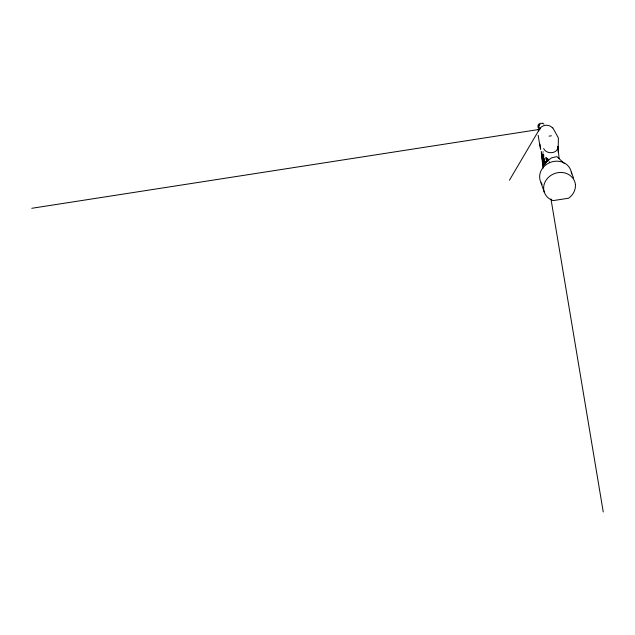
<?xml version="1.0" encoding="UTF-8"?>
<svg xmlns="http://www.w3.org/2000/svg" width="635" height="635" viewBox="0 0 635 635"><rect width="100%" height="100%" fill="white"/><g stroke="black" fill="none" stroke-linecap="round" stroke-linejoin="round"><path stroke-width="0.95" d="M575.421 184.594C575.874 189.976 572.953 195.151 568.619 198.215L553.093 200.612A16.121 14.287 -19.4 0 1 544.425 183.451A16.121 14.287 -19.4 0 1 563.047 172.601C569.222 173.347 574.826 178.244 575.421 184.594M558.149 152.297L558.379 137.946L552.831 127.794M557.895 146.256L559.078 158.401L558.522 157.774M546.465 162.393L546.87 160.171L546.997 161.322M546.568 161.774L546.013 157.71L547.441 158.583M538.956 125.571L538.996 127.31L540.369 128.58M538.964 125.555L539.448 124.809M509.445 180.221L538.861 130.27M546.013 157.71L546.124 158.202A4.262 0.413 81.2 0 1 546.584 160.798L546.711 161.663L547.021 161.25M539.496 124.762L540.06 124.373M546.711 161.663L548.029 160.591M547.441 158.583L548.061 160.568L551.434 157.877L556.847 156.615L564.42 163.592M549.092 136.144L551.402 135.787M31.75 208.296L538.377 129.572M542.242 123.436L540.583 123.261L539.067 123.928A3.223 3.191 30.3 0 0 539.98 129.397M542.56 123.095L543.973 124.142M544.528 160.48C542.734 155.932 543.671 163.354 544.782 164.33M545.076 161.488L545.949 163.116M543.671 148.55C546.544 154.916 558.228 153.765 557.903 146.51M543.187 152.178L543.1 151.717M544.282 158.893L544.116 158.305M549.108 161.639L549.466 162.655M542.901 167.029L543.266 168.045M571.397 172.085L573.484 177.983M541.004 182.848L544.385 192.429M543.235 166.243L541.925 156.861L542.25 155.265L543.298 158.758L544.02 165.187M544.124 160.83L544.33 161.592L544.322 161.139M540.488 149.074L538.115 135.176M544.385 164.671L544.243 163.759M550.958 198.89L603.25 511.993M540.242 146.344L540.71 149.201M539.861 143.978L540.115 145.558M544.782 161.536L545.116 164.005M547.751 158.48L548.013 160.401M545.235 163.727L544.997 161.631M543.576 154.408L543.822 156.361M543.306 154.003L543.711 157.75L541.25 151.455L542.846 166.41M543.639 158.44L543.838 160.226M538.686 130.413A1.675 1.659 30.2 0 1 537.972 129.437M542.115 184.356A16.121 14.287 -19.5 0 1 550.807 162.203A16.121 14.287 -19.5 0 1 571.484 173.982M538.575 130.889A8.128 7.803 -28.3 0 1 552.545 127.984M542.139 155.948L541.996 155.218L542.139 155.948M543.362 158.298L543.219 157.559L543.362 158.298"/></g></svg>
